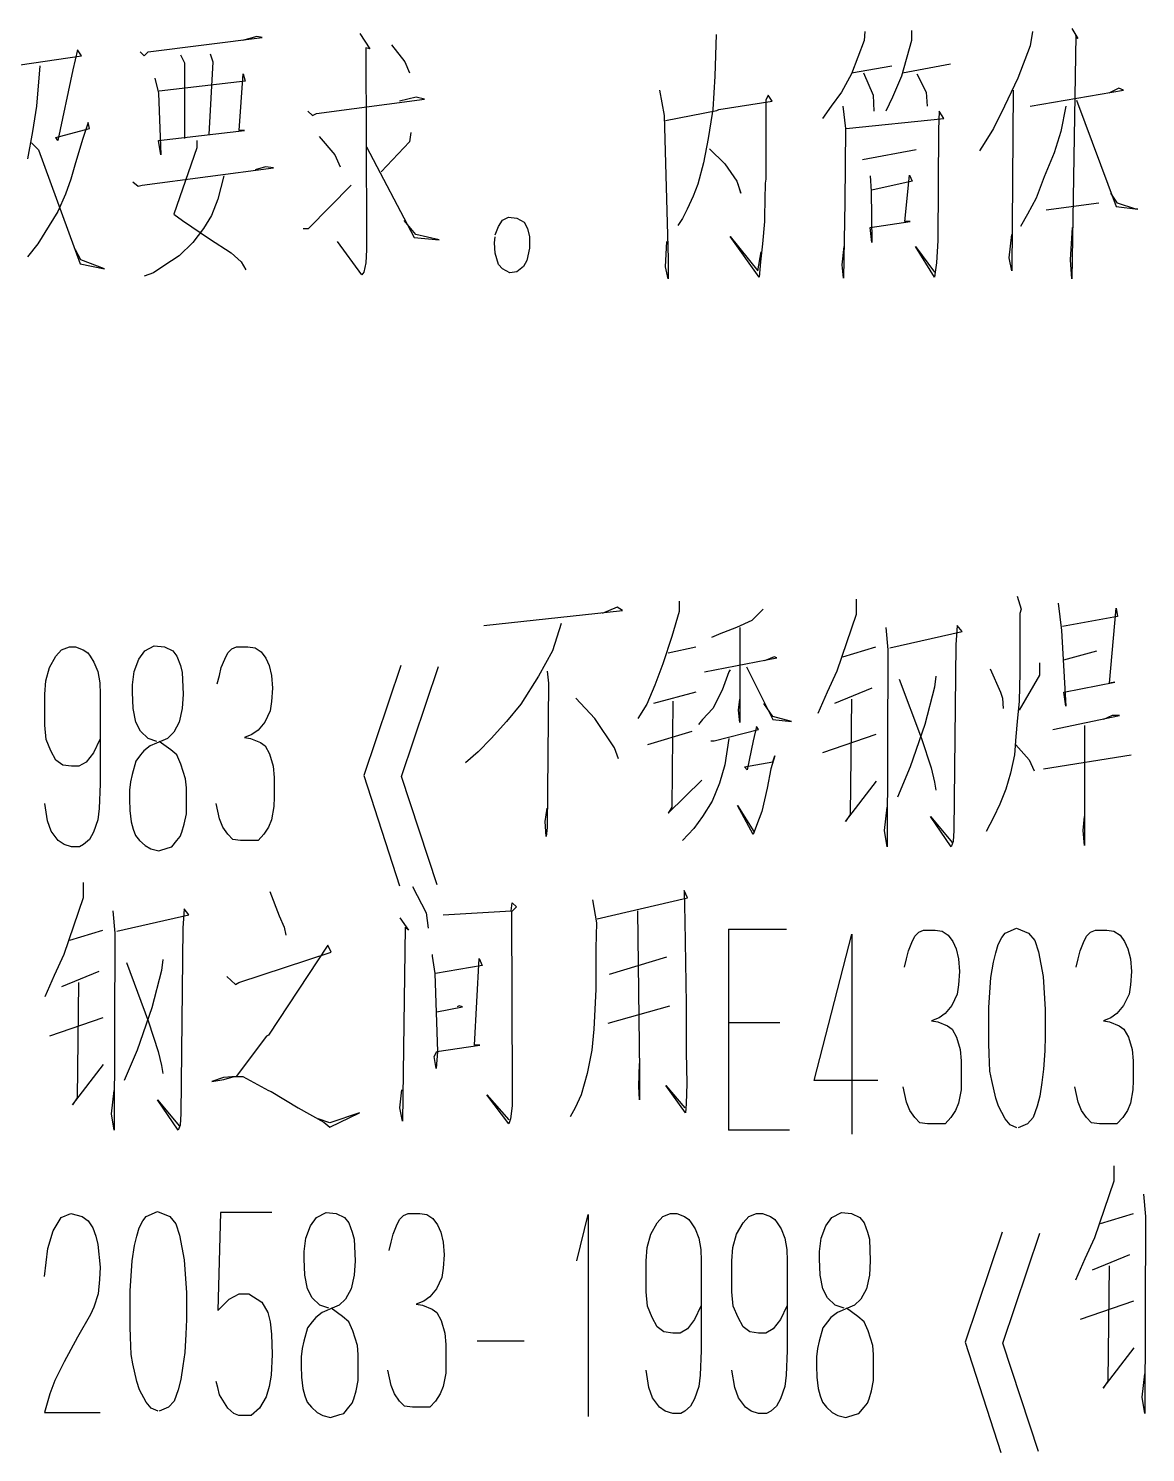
# Model space of a CAD drawing. Extents: x 0 to 2376, y 0 to 3364.
# Drawn here: x 1856 to 1942.7, y 3140.1 to 3250.6 of the extents above; entities that cross this region are included whole.
import ezdxf

# ---------------------------------------------------------------- set-up
doc = ezdxf.new("R2010")
doc.units = 0
doc.header["$MEASUREMENT"] = 0
doc.layers.add('6', color=7, linetype='Continuous')
doc.layers.add('8', color=7, linetype='Continuous')

# ---------------------------------------------------------------- blocks, each defined once
blk = doc.blocks.new('BLKENT139')
at = {"layer": '8', "color": 2, "linetype": 'Continuous'}
for p, q in [((1865.28, 3248.83), (1874.12, 3249.93)), ((1873.7, 3250.01), (1872.6, 3249.7)), ((1874.12, 3249.93), (1873.7, 3250.01)), ((1881.7, 3250.24), (1882.48, 3249.07)), ((1909.36, 3250.17), (1909.25, 3246.95)), ((1920.86, 3249.7), (1919.87, 3247.11)), ((1920.91, 3250.4), (1920.86, 3249.7)), ((1924.52, 3249.7), (1923.74, 3246.95)), ((1924.52, 3250.48), (1924.52, 3249.7)), ((1933.93, 3250.4), (1933.73, 3249.3)), ((1936.97, 3250.64), (1937.44, 3249.85)), ((1937.28, 3250.09), (1936.97, 3231.19)), ((1937.44, 3249.85), (1937.28, 3250.09)), ((1859.79, 3248.99), (1859.42, 3247.42)), ((1860.1, 3248.52), (1859.79, 3248.99)), ((1864.65, 3248.83), (1864.97, 3248.52)), ((1864.97, 3248.52), (1865.28, 3248.83)), ((1867.79, 3248.6), (1868.1, 3247.97)), ((1870.09, 3248.68), (1870.3, 3248.05)), ((1882.48, 3249.07), (1882.17, 3249.15)), ((1882.17, 3249.15), (1882.22, 3234.64)), ((1884.16, 3249.38), (1885.2, 3248.05)), ((1933.73, 3249.3), (1932.78, 3246.79)), ((1855.35, 3247.81), (1860.1, 3248.52)), ((1856.86, 3247.73), (1856.6, 3244.6)), ((1868.1, 3247.97), (1868.1, 3242.09)), ((1870.3, 3248.05), (1869.99, 3242.4)), ((1885.2, 3248.05), (1885.57, 3247.19)), ((1919.87, 3247.19), (1923.01, 3247.73)), ((1923.84, 3247.19), (1927.56, 3247.89)), ((1859.42, 3247.42), (1858.27, 3241.93)), ((1865.8, 3246.79), (1866.07, 3245.62)), ((1872.81, 3246.56), (1866.12, 3245.77)), ((1872.34, 3242.72), (1872.65, 3247.11)), ((1872.65, 3247.11), (1872.81, 3246.56)), ((1909.25, 3246.95), (1909.1, 3244.36)), ((1919.87, 3247.11), (1919.08, 3245.7)), ((1920.81, 3247.19), (1921.54, 3245.46)), ((1923.74, 3246.95), (1923.06, 3245.3)), ((1924.94, 3247.11), (1925.67, 3245.7)), ((1932.78, 3246.79), (1931.74, 3244.6)), ((1866.07, 3245.62), (1866.27, 3240.83)), ((1886.09, 3245.3), (1884.78, 3244.99)), ((1886.72, 3245.15), (1886.09, 3245.3)), ((1904.97, 3245.85), (1905.33, 3243.89)), ((1913.39, 3245.46), (1913.23, 3245.07)), ((1913.7, 3244.99), (1913.39, 3245.46)), ((1919.08, 3245.7), (1918.3, 3244.6)), ((1921.54, 3245.46), (1921.59, 3244.21)), ((1923.06, 3245.3), (1922.54, 3244.21)), ((1925.67, 3245.7), (1925.73, 3244.6)), ((1932.42, 3245.85), (1932.31, 3231.81)), ((1933.73, 3244.6), (1940.99, 3245.85)), ((1940.63, 3246.01), (1939.84, 3245.62)), ((1940.99, 3245.85), (1940.63, 3246.01)), ((1856.6, 3244.6), (1856.29, 3242.64)), ((1877.67, 3244.21), (1878.04, 3243.89)), ((1878.35, 3244.05), (1886.72, 3245.15)), ((1905.44, 3243.5), (1909.41, 3244.28)), ((1909.1, 3244.36), (1909.05, 3244.05)), ((1909.41, 3244.28), (1909.57, 3244.36)), ((1909.57, 3244.36), (1913.7, 3244.99)), ((1913.23, 3245.07), (1913.23, 3241.77)), ((1918.3, 3244.6), (1917.62, 3243.66)), ((1919.19, 3244.6), (1919.4, 3242.87)), ((1926.67, 3244.21), (1926.61, 3242.79)), ((1927.03, 3243.66), (1926.67, 3244.21)), ((1931.74, 3244.6), (1930.9, 3242.87)), ((1936.5, 3244.6), (1936.13, 3242.64)), ((1937.33, 3245.07), (1940.42, 3236.83)), ((1860.63, 3243.34), (1860.21, 3242.09)), ((1860.73, 3242.87), (1860.63, 3243.34)), ((1878.04, 3243.89), (1878.35, 3244.05)), ((1905.33, 3243.89), (1905.65, 3232.75)), ((1909.05, 3244.05), (1908.73, 3242.09)), ((1919.45, 3242.87), (1927.03, 3243.66)), ((1856.29, 3242.64), (1855.92, 3240.52)), ((1858.12, 3242.17), (1860.73, 3242.87)), ((1858.27, 3241.93), (1858.12, 3242.17)), ((1860.21, 3242.09), (1859.63, 3240.21)), ((1866.07, 3241.93), (1872.76, 3242.72)), ((1866.27, 3240.83), (1866.07, 3241.93)), ((1869.05, 3241.93), (1869.05, 3241.38)), ((1872.76, 3242.72), (1872.34, 3242.72)), ((1878.56, 3242.24), (1879.76, 3240.83)), ((1885.67, 3242.56), (1885.57, 3241.85)), ((1908.73, 3242.09), (1908.37, 3240.21)), ((1919.4, 3242.87), (1919.35, 3237.15)), ((1926.61, 3242.79), (1926.56, 3234.17)), ((1930.9, 3242.87), (1930.17, 3241.7)), ((1936.13, 3242.64), (1935.61, 3240.99)), ((1856.23, 3241.77), (1856.76, 3241.22)), ((1856.76, 3241.22), (1860, 3232.36)), ((1869.05, 3241.38), (1867.27, 3236.21)), ((1879.76, 3240.83), (1880.18, 3239.89)), ((1882.22, 3241.46), (1885.93, 3234.4)), ((1885.57, 3241.85), (1883.37, 3239.5)), ((1908.84, 3241.3), (1910.04, 3240.13)), ((1913.23, 3241.77), (1913.23, 3238.95)), ((1924.89, 3241.22), (1920.71, 3240.44)), ((1930.17, 3241.7), (1929.8, 3241.15)), ((1935.61, 3240.99), (1934.82, 3239.11)), ((1859.63, 3240.21), (1859.27, 3238.95)), ((1864.81, 3238.48), (1875.01, 3239.81)), ((1874.38, 3239.89), (1873.59, 3239.66)), ((1875.01, 3239.81), (1874.38, 3239.89)), ((1908.37, 3240.21), (1907.95, 3238.56)), ((1910.04, 3240.13), (1910.98, 3238.79)), ((1859.27, 3238.95), (1858.85, 3237.77)), ((1864.08, 3238.72), (1864.5, 3238.4)), ((1871.14, 3239.19), (1870.67, 3237.38)), ((1910.98, 3238.79), (1911.29, 3237.85)), ((1913.18, 3238.64), (1913.12, 3236.05)), ((1913.23, 3238.95), (1913.18, 3238.64)), ((1921.33, 3239.19), (1921.39, 3238.01)), ((1924.58, 3238.79), (1921.44, 3238.09)), ((1924, 3235.66), (1924.37, 3239.26)), ((1924.37, 3239.26), (1924.58, 3238.79)), ((1934.82, 3239.11), (1934.2, 3237.46)), ((1858.85, 3237.77), (1858.27, 3236.44)), ((1864.5, 3238.4), (1864.81, 3238.48)), ((1877.73, 3235.11), (1881.02, 3238.48)), ((1907.58, 3237.62), (1907.11, 3236.6)), ((1907.95, 3238.56), (1907.58, 3237.62)), ((1911.29, 3237.85), (1911.08, 3238.56)), ((1921.39, 3238.01), (1921.44, 3234.01)), ((1940.52, 3237.07), (1940, 3237.85)), ((1858.27, 3236.44), (1857.59, 3235.34)), ((1870.67, 3237.38), (1870.2, 3236.13)), ((1907.11, 3236.6), (1906.74, 3235.89)), ((1919.35, 3237.15), (1919.24, 3231.26)), ((1934.2, 3237.46), (1933.52, 3236.21)), ((1939.06, 3237.07), (1934.98, 3236.52)), ((1940.42, 3236.83), (1942.09, 3236.6)), ((1941.93, 3236.6), (1940.52, 3237.07)), ((1942.09, 3236.6), (1941.93, 3236.6)), ((1857.59, 3235.34), (1856.71, 3233.93)), ((1867.27, 3236.21), (1867.95, 3235.73)), ((1867.95, 3235.73), (1870.04, 3234.32)), ((1870.2, 3236.13), (1869.57, 3235.11)), ((1886.04, 3234.64), (1885.15, 3235.73)), ((1892.47, 3235.27), (1892.78, 3235.75)), ((1892.78, 3235.75), (1893.25, 3235.99)), ((1893.25, 3235.99), (1893.88, 3235.91)), ((1893.88, 3235.91), (1894.46, 3235.59)), ((1894.46, 3235.59), (1894.72, 3235.11)), ((1906.74, 3235.89), (1906.38, 3235.34)), ((1913.12, 3235.66), (1912.97, 3233.93)), ((1913.12, 3236.05), (1913.12, 3235.66)), ((1921.33, 3235.19), (1924.42, 3235.66)), ((1924.42, 3235.66), (1924, 3235.66)), ((1933.52, 3236.21), (1932.99, 3235.26)), ((1869.57, 3235.11), (1868.73, 3234.01)), ((1870.04, 3234.32), (1871.71, 3233.22)), ((1877.31, 3235.11), (1877.73, 3235.11)), ((1882.22, 3234.64), (1882.22, 3233.46)), ((1885.93, 3234.4), (1887.87, 3234.24)), ((1887.87, 3234.24), (1886.04, 3234.64)), ((1892.16, 3233.99), (1892.21, 3234.47)), ((1892.21, 3234.63), (1892.47, 3235.27)), ((1894.72, 3235.11), (1894.88, 3234.47)), ((1894.88, 3234.47), (1894.88, 3233.59)), ((1912.71, 3231.34), (1910.46, 3234.48)), ((1910.46, 3234.48), (1912.6, 3231.81)), ((1921.44, 3234.01), (1921.33, 3235.19)), ((1932.1, 3232.83), (1932.31, 3234.64)), ((1936.86, 3232.68), (1937.02, 3235.19)), ((1856.71, 3233.93), (1855.92, 3232.91)), ((1860.05, 3232.68), (1859.63, 3233.46)), ((1868.73, 3234.01), (1867.69, 3232.99)), ((1871.71, 3233.22), (1872.5, 3232.52)), ((1881.86, 3231.5), (1879.97, 3234.09)), ((1882.22, 3233.46), (1882.17, 3232.44)), ((1892.21, 3233.19), (1892.16, 3233.99)), ((1892.47, 3232.31), (1892.21, 3233.19)), ((1894.88, 3233.59), (1894.67, 3232.63)), ((1905.44, 3232.13), (1905.54, 3234.09)), ((1912.6, 3231.81), (1912.86, 3233.3)), ((1912.97, 3233.93), (1912.81, 3232.52)), ((1919.14, 3232.28), (1919.29, 3233.7)), ((1926.3, 3231.34), (1924.84, 3233.7)), ((1924.84, 3233.7), (1926.3, 3231.73)), ((1926.56, 3234.17), (1926.46, 3232.44)), ((1860, 3232.36), (1861.88, 3231.97)), ((1861.88, 3231.97), (1860.05, 3232.68)), ((1866.48, 3232.21), (1865.7, 3231.66)), ((1867.69, 3232.99), (1866.48, 3232.21)), ((1872.5, 3232.52), (1872.86, 3231.89)), ((1882.17, 3232.44), (1882.01, 3231.73)), ((1892.78, 3231.99), (1892.47, 3232.31)), ((1893.36, 3231.67), (1892.78, 3231.99)), ((1894.41, 3232.15), (1893.88, 3231.75)), ((1894.67, 3232.63), (1894.41, 3232.15)), ((1905.65, 3231.19), (1905.44, 3232.13)), ((1905.65, 3232.75), (1905.65, 3231.19)), ((1912.81, 3232.52), (1912.71, 3231.34)), ((1919.24, 3231.26), (1919.14, 3232.28)), ((1926.46, 3232.44), (1926.35, 3231.73)), ((1932.31, 3231.81), (1932.1, 3232.83)), ((1936.97, 3231.19), (1936.86, 3232.68)), ((1865.7, 3231.66), (1864.97, 3231.42)), ((1882.01, 3231.73), (1881.86, 3231.5)), ((1893.88, 3231.75), (1893.36, 3231.67)), ((1926.35, 3231.73), (1926.3, 3231.34)), ((1932.73, 3206.56), (1933.05, 3205.54)), ((1891.32, 3204.28), (1902.09, 3205.46)), ((1901.67, 3205.7), (1900.52, 3205.22)), ((1902.09, 3205.46), (1901.67, 3205.7)), ((1906.48, 3206.17), (1906.48, 3205.38)), ((1913.02, 3205.54), (1912.13, 3204.68)), ((1920.24, 3206.32), (1920.24, 3205.15)), ((1933.05, 3205.54), (1932.94, 3205.22)), ((1935.92, 3206.01), (1936.18, 3203.89)), ((1939.9, 3199.81), (1940.42, 3205.62)), ((1940.42, 3205.62), (1940.52, 3204.99)), ((1897.33, 3204.44), (1896.65, 3202.32)), ((1906.48, 3205.38), (1905.91, 3203.42)), ((1912.13, 3204.68), (1910.93, 3204.13)), ((1920.24, 3205.15), (1918.72, 3200.75)), ((1932.94, 3205.22), (1932.94, 3200.6)), ((1940.52, 3204.99), (1936.24, 3204.21)), ((1905.91, 3203.42), (1905.23, 3201.3)), ((1909.73, 3203.66), (1908.99, 3203.34)), ((1909.94, 3203.73), (1909.73, 3203.66)), ((1910.93, 3204.13), (1909.94, 3203.73)), ((1911.19, 3204.13), (1911.19, 3196.75)), ((1922.54, 3204.13), (1922.69, 3202.4)), ((1922.85, 3202.56), (1928.45, 3203.81)), ((1928.08, 3204.28), (1927.97, 3202.79)), ((1928.45, 3203.81), (1928.08, 3204.28)), ((1936.18, 3203.89), (1936.5, 3198.01)), ((1858.12, 3201.91), (1858.56, 3202.39)), ((1858.56, 3202.39), (1859.16, 3202.63)), ((1859.16, 3202.63), (1859.63, 3202.63)), ((1859.63, 3202.63), (1860.24, 3202.39)), ((1860.24, 3202.39), (1860.58, 3202.15)), ((1860.58, 3202.15), (1860.76, 3201.91)), ((1864.55, 3201.67), (1865.02, 3202.31)), ((1865.02, 3202.31), (1865.75, 3202.71)), ((1865.75, 3202.71), (1866.54, 3202.63)), ((1866.54, 3202.63), (1867.19, 3202.31)), ((1867.19, 3202.31), (1867.5, 3201.91)), ((1871.22, 3201.67), (1871.45, 3202.15)), ((1871.45, 3202.15), (1871.77, 3202.47)), ((1871.77, 3202.47), (1872.13, 3202.63)), ((1872.13, 3202.63), (1873.02, 3202.63)), ((1873.02, 3202.63), (1873.57, 3202.55)), ((1873.57, 3202.55), (1874.04, 3202.23)), ((1874.04, 3202.23), (1874.41, 3201.75)), ((1896.65, 3202.32), (1895.56, 3200.36)), ((1905.65, 3202.17), (1907.79, 3202.64)), ((1919.19, 3201.85), (1921.75, 3202.64)), ((1922.69, 3202.4), (1922.64, 3187.11)), ((1927.97, 3202.79), (1927.82, 3188.36)), ((1936.34, 3201.62), (1938.9, 3202.32)), ((1857.33, 3199.99), (1857.62, 3201.03)), ((1857.62, 3201.03), (1858.12, 3201.91)), ((1860.76, 3201.91), (1861.07, 3201.43)), ((1861.07, 3201.43), (1861.36, 3200.71)), ((1864.18, 3200.71), (1864.55, 3201.67)), ((1867.5, 3201.91), (1867.79, 3201.19)), ((1867.79, 3201.19), (1867.92, 3200.63)), ((1870.8, 3200.39), (1870.95, 3201.03)), ((1870.95, 3201.03), (1871.22, 3201.67)), ((1874.41, 3201.75), (1874.67, 3201.19)), ((1874.67, 3201.19), (1874.85, 3200.39)), ((1884.89, 3201.19), (1882.01, 3192.63)), ((1884.94, 3192.55), (1887.82, 3201.11)), ((1905.23, 3201.3), (1904.6, 3199.66)), ((1908.47, 3200.68), (1914.07, 3201.77)), ((1911.71, 3201.07), (1913.75, 3196.99)), ((1913.86, 3201.85), (1913.12, 3201.54)), ((1914.07, 3201.77), (1913.86, 3201.85)), ((1934.46, 3201.38), (1934.46, 3200.44)), ((1857.26, 3198.95), (1857.33, 3199.99)), ((1861.36, 3200.71), (1861.52, 3199.83)), ((1864.05, 3199.67), (1864.18, 3200.71)), ((1867.92, 3200.63), (1868, 3198.95)), ((1870.64, 3199.75), (1870.8, 3200.39)), ((1874.85, 3200.39), (1874.93, 3199.43)), ((1895.56, 3200.36), (1894.2, 3198.17)), ((1896.24, 3200.75), (1896.34, 3199.81)), ((1910.35, 3200.68), (1909.83, 3199.26)), ((1910.46, 3200.83), (1910.35, 3200.68)), ((1918.72, 3200.75), (1917.99, 3199.11)), ((1923.58, 3200.13), (1925.31, 3195.5)), ((1926.41, 3200.36), (1926.3, 3199.5)), ((1930.64, 3200.91), (1931.43, 3199.11)), ((1932.94, 3200.6), (1932.89, 3198.4)), ((1934.46, 3200.44), (1932.89, 3197.7)), ((1857.26, 3197.83), (1857.26, 3198.95)), ((1861.52, 3199.83), (1861.54, 3198.95)), ((1861.54, 3198.95), (1861.54, 3195.27)), ((1864.05, 3199.11), (1864.05, 3199.67)), ((1864.11, 3197.83), (1864.05, 3199.11)), ((1868, 3198.95), (1867.92, 3197.83)), ((1874.93, 3199.43), (1874.85, 3198.39)), ((1896.34, 3199.81), (1896.24, 3188.6)), ((1904.6, 3199.66), (1903.97, 3198.17)), ((1907.79, 3199.11), (1904.5, 3198.24)), ((1909.83, 3199.26), (1909.1, 3197.85)), ((1917.99, 3199.11), (1917.26, 3197.46)), ((1921.44, 3199.42), (1918.56, 3198.24)), ((1926.3, 3199.5), (1925.57, 3196.6)), ((1931.43, 3199.11), (1931.58, 3198.64)), ((1936.34, 3199.11), (1940.31, 3199.89)), ((1936.5, 3198.01), (1936.34, 3199.11)), ((1940.31, 3199.89), (1939.9, 3199.81)), ((1857.26, 3196.55), (1857.26, 3197.83)), ((1864.31, 3196.79), (1864.11, 3197.83)), ((1867.92, 3197.83), (1867.69, 3196.79)), ((1874.85, 3198.39), (1874.75, 3197.67)), ((1894.2, 3198.17), (1893.1, 3196.83)), ((1899.95, 3197.07), (1898.48, 3198.64)), ((1903.97, 3198.17), (1903.29, 3197.07)), ((1906.01, 3198.4), (1905.91, 3190.17)), ((1909.1, 3197.85), (1908.31, 3196.99)), ((1911.09, 3197.7), (1911.19, 3198.56)), ((1911.19, 3196.75), (1911.09, 3197.7)), ((1913.75, 3197.22), (1913.07, 3198.24)), ((1919.87, 3198.56), (1919.77, 3189.62)), ((1931.58, 3198.64), (1931.63, 3197.85)), ((1932.89, 3198.4), (1932.73, 3196.83)), ((1864.68, 3196.07), (1864.31, 3196.79)), ((1867.69, 3196.79), (1867.27, 3195.99)), ((1874.33, 3196.79), (1873.8, 3196.15)), ((1874.75, 3197.67), (1874.33, 3196.79)), ((1893.1, 3196.83), (1891.9, 3195.5)), ((1901.46, 3194.79), (1899.95, 3197.07)), ((1908.31, 3196.99), (1908, 3196.6)), ((1915.22, 3196.83), (1913.75, 3197.22)), ((1913.75, 3196.99), (1915.22, 3196.83)), ((1925.57, 3196.6), (1924.42, 3193.3)), ((1932.73, 3196.83), (1932.63, 3195.66)), ((1935.5, 3196.21), (1940.68, 3197.3)), ((1940.11, 3197.3), (1939.43, 3196.99)), ((1940.68, 3197.3), (1940.11, 3197.3)), ((1857.36, 3195.43), (1857.26, 3196.55)), ((1865.28, 3195.51), (1864.68, 3196.07)), ((1865.96, 3195.27), (1865.28, 3195.51)), ((1866.77, 3195.51), (1866.41, 3195.35)), ((1867.27, 3195.99), (1866.77, 3195.51)), ((1873.33, 3195.83), (1872.76, 3195.59)), ((1872.76, 3195.59), (1873.23, 3195.51)), ((1873.23, 3195.51), (1873.99, 3195.19)), ((1873.8, 3196.15), (1873.33, 3195.83)), ((1891.9, 3195.5), (1890.9, 3194.48)), ((1907.48, 3196.05), (1904.03, 3195.03)), ((1909.2, 3195.34), (1912.65, 3196.21)), ((1910.35, 3195.5), (1910.04, 3193.46)), ((1912.5, 3196.44), (1912.24, 3195.34)), ((1912.65, 3196.21), (1912.5, 3196.44)), ((1921.75, 3195.81), (1917.62, 3194.4)), ((1925.31, 3195.5), (1926.04, 3193.22)), ((1932.63, 3195.66), (1932.52, 3194.24)), ((1937.96, 3196.52), (1937.96, 3187.19)), ((1857.73, 3194.55), (1857.36, 3195.43)), ((1858.12, 3193.83), (1857.73, 3194.55)), ((1861.02, 3194.39), (1860.47, 3193.67)), ((1861.52, 3195.43), (1861.02, 3194.39)), ((1861.54, 3195.27), (1861.54, 3191.99)), ((1864.94, 3194.55), (1864.68, 3194.23)), ((1865.44, 3194.95), (1864.94, 3194.55)), ((1866.41, 3195.35), (1865.44, 3194.95)), ((1867.03, 3194.63), (1866.14, 3195.27)), ((1867.5, 3194.23), (1867.03, 3194.63)), ((1873.99, 3195.19), (1874.35, 3194.95)), ((1874.35, 3194.95), (1874.69, 3194.31)), ((1890.9, 3194.48), (1889.91, 3193.62)), ((1901.78, 3193.93), (1901.46, 3194.79)), ((1908.94, 3195.34), (1909.2, 3195.34)), ((1912.24, 3195.34), (1911.77, 3193.07)), ((1932.63, 3195.03), (1933.67, 3193.85)), ((1858.64, 3193.43), (1858.12, 3193.83)), ((1859.32, 3193.35), (1858.64, 3193.43)), ((1859.9, 3193.35), (1859.32, 3193.35)), ((1860.47, 3193.67), (1859.9, 3193.35)), ((1864.31, 3193.75), (1864.03, 3192.71)), ((1864.68, 3194.23), (1864.31, 3193.75)), ((1867.82, 3193.51), (1867.5, 3194.23)), ((1868.18, 3192.39), (1867.82, 3193.51)), ((1874.69, 3194.31), (1874.98, 3193.35)), ((1874.98, 3193.35), (1875.06, 3192.47)), ((1910.04, 3193.46), (1909.62, 3192.05)), ((1911.56, 3193.3), (1913.75, 3193.7)), ((1911.77, 3193.07), (1911.56, 3193.3)), ((1913.91, 3194.17), (1913.6, 3193.15)), ((1913.75, 3193.7), (1913.91, 3194.17)), ((1924.42, 3193.3), (1923.43, 3190.95)), ((1932.52, 3194.24), (1932.21, 3192.83)), ((1933.67, 3193.85), (1934.04, 3192.99)), ((1934.77, 3193.15), (1941.57, 3194.24)), ((1864.03, 3192.71), (1863.9, 3192.15)), ((1868.24, 3191.67), (1868.18, 3192.39)), ((1875.06, 3192.47), (1875.06, 3190.95)), ((1882.01, 3192.63), (1884.78, 3184.07)), ((1887.71, 3184.15), (1884.94, 3192.55)), ((1905.65, 3189.7), (1908.26, 3192.28)), ((1913.6, 3193.15), (1913.33, 3191.66)), ((1919.4, 3189.07), (1921.8, 3192.21)), ((1926.04, 3193.22), (1926.3, 3192.13)), ((1932.21, 3192.83), (1931.84, 3191.58)), ((1861.54, 3191.99), (1861.46, 3190.07)), ((1863.9, 3192.15), (1863.82, 3191.51)), ((1863.82, 3191.51), (1863.82, 3190.79)), ((1868.24, 3190.63), (1868.24, 3191.67)), ((1909.62, 3192.05), (1909.05, 3190.64)), ((1913.33, 3191.66), (1912.92, 3189.85)), ((1926.3, 3192.13), (1926.41, 3191.5)), ((1931.84, 3191.58), (1931.37, 3190.4)), ((1857.46, 3189.11), (1857.26, 3190.47)), ((1861.46, 3190.07), (1861.36, 3189.19)), ((1863.82, 3190.79), (1863.84, 3189.91)), ((1868.24, 3189.67), (1868.24, 3190.63)), ((1870.8, 3189.27), (1870.54, 3190.47)), ((1875.03, 3190.23), (1874.85, 3189.19)), ((1875.06, 3190.95), (1875.03, 3190.23)), ((1896.08, 3189.07), (1896.24, 3190.09)), ((1905.91, 3190.17), (1905.65, 3189.7)), ((1909.05, 3190.64), (1908.31, 3189.46)), ((1912.24, 3188.05), (1911.03, 3190.32)), ((1911.03, 3190.32), (1912.29, 3188.28)), ((1922.43, 3188.36), (1922.64, 3190.17)), ((1931.37, 3190.4), (1930.9, 3189.38)), ((1857.75, 3188.31), (1857.46, 3189.11)), ((1861.36, 3189.19), (1861.02, 3188.23)), ((1863.84, 3189.91), (1863.95, 3189.03)), ((1863.95, 3189.03), (1864.11, 3188.47)), ((1867.9, 3188.23), (1868.08, 3188.87)), ((1868.08, 3188.87), (1868.24, 3189.67)), ((1871.06, 3188.63), (1870.8, 3189.27)), ((1874.85, 3189.19), (1874.61, 3188.63)), ((1896.18, 3187.89), (1896.08, 3189.07)), ((1908.31, 3189.46), (1907.63, 3188.52)), ((1912.92, 3189.85), (1912.5, 3188.75)), ((1919.77, 3189.62), (1919.4, 3189.07)), ((1927.61, 3187.11), (1925.99, 3189.46)), ((1925.99, 3189.46), (1927.71, 3187.42)), ((1930.9, 3189.38), (1930.33, 3188.28)), ((1937.86, 3188.36), (1937.96, 3189.46)), ((1858.3, 3187.59), (1857.75, 3188.31)), ((1861.02, 3188.23), (1860.71, 3187.67)), ((1864.11, 3188.47), (1864.29, 3187.99)), ((1864.29, 3187.99), (1864.6, 3187.59)), ((1867.5, 3187.59), (1867.77, 3187.91)), ((1867.77, 3187.91), (1867.9, 3188.23)), ((1871.45, 3188.07), (1871.06, 3188.63)), ((1871.84, 3187.67), (1871.45, 3188.07)), ((1874.25, 3188.07), (1873.8, 3187.59)), ((1874.61, 3188.63), (1874.25, 3188.07)), ((1896.24, 3188.6), (1896.18, 3187.89)), ((1907.63, 3188.52), (1906.75, 3187.58)), ((1912.5, 3188.75), (1912.24, 3188.05)), ((1922.64, 3187.11), (1922.43, 3188.36)), ((1927.82, 3188.36), (1927.77, 3187.5)), ((1937.96, 3187.19), (1937.86, 3188.36)), ((1858.75, 3187.27), (1858.3, 3187.59)), ((1859.32, 3187.11), (1858.75, 3187.27)), ((1859.95, 3187.11), (1859.32, 3187.11)), ((1860.26, 3187.27), (1859.95, 3187.11)), ((1860.71, 3187.67), (1860.26, 3187.27)), ((1864.6, 3187.59), (1865.05, 3187.19)), ((1865.05, 3187.19), (1865.49, 3186.95)), ((1865.49, 3186.95), (1866.09, 3186.79)), ((1866.09, 3186.79), (1866.82, 3187.03)), ((1866.82, 3187.03), (1867.11, 3187.11)), ((1867.11, 3187.11), (1867.5, 3187.59)), ((1872.44, 3187.59), (1871.84, 3187.67)), ((1873.8, 3187.59), (1872.44, 3187.59)), ((1927.77, 3187.5), (1927.61, 3187.11)), ((1860.24, 3184.32), (1860.24, 3183.15)), ((1874.72, 3183.62), (1875.45, 3181.73)), ((1885.8, 3184.01), (1886.85, 3181.97)), ((1907.14, 3183.15), (1906.88, 3183.7)), ((1906.88, 3183.7), (1906.93, 3181.34)), ((1860.24, 3183.15), (1858.72, 3178.75)), ((1868.08, 3182.28), (1867.97, 3180.79)), ((1868.44, 3181.81), (1868.08, 3182.28)), ((1893.44, 3182.13), (1893.54, 3182.75)), ((1893.86, 3182.44), (1893.49, 3182.05)), ((1893.54, 3182.75), (1893.86, 3182.44)), ((1899.76, 3182.99), (1900.08, 3181.19)), ((1900.13, 3181.5), (1907.14, 3183.15)), ((1862.54, 3182.13), (1862.69, 3180.4)), ((1862.85, 3180.56), (1868.44, 3181.81)), ((1875.45, 3181.73), (1875.82, 3180.87)), ((1884.81, 3181.58), (1885.49, 3180.64)), ((1886.85, 3181.97), (1887.01, 3180.79)), ((1888.16, 3181.81), (1893.44, 3182.13)), ((1893.49, 3182.05), (1893.54, 3168.32)), ((1900.08, 3181.19), (1900.03, 3179.22)), ((1903.27, 3182.13), (1903.42, 3169.66)), ((1906.93, 3181.34), (1907.03, 3174.91)), ((1859.19, 3179.85), (1861.75, 3180.64)), ((1862.69, 3180.4), (1862.64, 3165.11)), ((1867.97, 3180.79), (1867.82, 3166.36)), ((1875.82, 3180.87), (1875.97, 3180.24)), ((1885.23, 3180.87), (1885.02, 3165.81)), ((1885.49, 3180.64), (1885.23, 3180.87)), ((1910.33, 3180.71), (1914.82, 3180.71)), ((1910.35, 3165.11), (1910.35, 3180.71)), ((1916.97, 3168.95), (1919.9, 3180.31)), ((1919.9, 3180.31), (1919.9, 3164.79)), ((1924.55, 3179.67), (1924.78, 3180.15)), ((1924.78, 3180.15), (1925.1, 3180.47)), ((1925.1, 3180.47), (1925.46, 3180.63)), ((1925.46, 3180.63), (1926.35, 3180.63)), ((1926.35, 3180.63), (1926.9, 3180.55)), ((1926.9, 3180.55), (1927.37, 3180.23)), ((1927.37, 3180.23), (1927.74, 3179.75)), ((1931.24, 3179.51), (1931.53, 3180.07)), ((1931.53, 3180.07), (1931.79, 3180.39)), ((1931.79, 3180.39), (1932.68, 3180.79)), ((1932.68, 3180.79), (1933.62, 3180.39)), ((1933.62, 3180.39), (1934.09, 3179.83)), ((1937.88, 3179.67), (1938.12, 3180.15)), ((1938.12, 3180.15), (1938.43, 3180.47)), ((1938.43, 3180.47), (1938.8, 3180.63)), ((1938.8, 3180.63), (1939.69, 3180.63)), ((1939.69, 3180.63), (1940.24, 3180.55)), ((1940.24, 3180.55), (1940.71, 3180.23)), ((1940.71, 3180.23), (1941.07, 3179.75)), ((1872.31, 3176.56), (1879.48, 3178.91)), ((1879.22, 3179.46), (1874.61, 3172.48)), ((1879.48, 3178.91), (1879.22, 3179.46)), ((1900.03, 3179.22), (1900.03, 3176.01)), ((1924.13, 3178.39), (1924.29, 3179.03)), ((1924.29, 3179.03), (1924.55, 3179.67)), ((1927.74, 3179.75), (1928, 3179.19)), ((1928, 3179.19), (1928.18, 3178.39)), ((1931.06, 3178.87), (1931.24, 3179.51)), ((1934.09, 3179.83), (1934.38, 3178.95)), ((1934.38, 3178.95), (1934.75, 3177.03)), ((1937.46, 3178.39), (1937.62, 3179.03)), ((1937.62, 3179.03), (1937.88, 3179.67)), ((1941.07, 3179.75), (1941.33, 3179.19)), ((1941.33, 3179.19), (1941.52, 3178.39)), ((1858.72, 3178.75), (1857.99, 3177.11)), ((1863.58, 3178.13), (1865.31, 3173.5)), ((1866.41, 3178.36), (1866.3, 3177.5)), ((1887.32, 3178.75), (1887.32, 3178.6)), ((1887.32, 3178.6), (1887.53, 3177.26)), ((1891.19, 3177.89), (1887.58, 3177.26)), ((1890.61, 3171.7), (1890.98, 3178.44)), ((1890.98, 3178.44), (1891.19, 3177.89)), ((1905.52, 3178.52), (1901.07, 3177.19)), ((1923.97, 3177.75), (1924.13, 3178.39)), ((1928.18, 3178.39), (1928.26, 3177.43)), ((1930.69, 3176.95), (1930.88, 3178.15)), ((1930.88, 3178.15), (1931.06, 3178.87)), ((1937.31, 3177.75), (1937.46, 3178.39)), ((1941.52, 3178.39), (1941.59, 3177.43)), ((1857.99, 3177.11), (1857.25, 3175.46)), ((1861.44, 3177.42), (1858.56, 3176.24)), ((1866.3, 3177.5), (1865.57, 3174.6)), ((1871.37, 3177.03), (1872.05, 3176.4)), ((1887.53, 3177.26), (1887.74, 3171.22)), ((1928.26, 3177.43), (1928.18, 3176.39)), ((1930.54, 3174.63), (1930.69, 3176.95)), ((1934.75, 3177.03), (1934.9, 3174.47)), ((1941.59, 3177.43), (1941.52, 3176.39)), ((1859.87, 3176.56), (1859.76, 3167.62)), ((1872.05, 3176.4), (1872.31, 3176.56)), ((1900.03, 3176.01), (1899.87, 3172.95)), ((1928.08, 3175.67), (1927.66, 3174.79)), ((1928.18, 3176.39), (1928.08, 3175.67)), ((1941.41, 3175.67), (1940.99, 3174.79)), ((1941.52, 3176.39), (1941.41, 3175.67)), ((1865.57, 3174.6), (1864.42, 3171.3)), ((1887.69, 3174.28), (1889.67, 3174.68)), ((1889.41, 3174.75), (1889.26, 3174.68)), ((1889.67, 3174.68), (1889.41, 3174.75)), ((1900.97, 3173.42), (1905.78, 3174.75)), ((1907.03, 3174.91), (1907.03, 3171.54)), ((1927.66, 3174.79), (1927.14, 3174.15)), ((1930.54, 3171.83), (1930.54, 3174.63)), ((1934.9, 3174.47), (1934.9, 3172.39)), ((1940.99, 3174.79), (1940.47, 3174.15)), ((1861.75, 3173.81), (1857.62, 3172.4)), ((1865.31, 3173.5), (1866.04, 3171.22)), ((1914.3, 3173.43), (1910.38, 3173.43)), ((1926.67, 3173.83), (1926.09, 3173.59)), ((1926.09, 3173.59), (1926.56, 3173.51)), ((1926.56, 3173.51), (1927.32, 3173.19)), ((1927.14, 3174.15), (1926.67, 3173.83)), ((1940, 3173.83), (1939.42, 3173.59)), ((1939.42, 3173.59), (1939.9, 3173.51)), ((1939.9, 3173.51), (1940.65, 3173.19)), ((1940.47, 3174.15), (1940, 3173.83)), ((1874.46, 3172.4), (1872.1, 3169.26)), ((1874.61, 3172.48), (1874.46, 3172.4)), ((1899.87, 3172.95), (1899.71, 3171.3)), ((1927.32, 3173.19), (1927.69, 3172.95)), ((1927.69, 3172.95), (1928.03, 3172.31)), ((1928.03, 3172.31), (1928.31, 3171.35)), ((1934.9, 3172.39), (1934.88, 3171.27)), ((1940.65, 3173.19), (1941.02, 3172.95)), ((1941.02, 3172.95), (1941.36, 3172.31)), ((1941.36, 3172.31), (1941.65, 3171.35)), ((1864.42, 3171.3), (1863.42, 3168.95)), ((1866.04, 3171.22), (1866.3, 3170.13)), ((1887.48, 3170.83), (1887.69, 3171.22)), ((1887.74, 3171.22), (1887.63, 3169.89)), ((1887.69, 3171.22), (1891.03, 3171.7)), ((1891.03, 3171.7), (1890.61, 3171.7)), ((1899.71, 3171.3), (1899.35, 3169.5)), ((1907.03, 3171.54), (1907.03, 3171.15)), ((1907.03, 3171.15), (1907.09, 3168.72)), ((1928.31, 3171.35), (1928.39, 3170.47)), ((1930.56, 3171.03), (1930.54, 3171.83)), ((1934.88, 3171.27), (1934.77, 3169.83)), ((1941.65, 3171.35), (1941.73, 3170.47)), ((1859.4, 3167.07), (1861.8, 3170.21)), ((1866.3, 3170.13), (1866.41, 3169.5)), ((1887.63, 3169.89), (1887.48, 3170.83)), ((1903.37, 3168.48), (1903.42, 3170.28)), ((1928.39, 3170.47), (1928.39, 3168.95)), ((1930.61, 3169.67), (1930.56, 3171.03)), ((1941.73, 3170.47), (1941.73, 3168.95)), ((1871.11, 3169.19), (1870.22, 3168.87)), ((1870.22, 3168.87), (1871.16, 3169.03)), ((1872.1, 3169.26), (1871.11, 3169.19)), ((1871.16, 3169.03), (1871.95, 3169.26)), ((1871.95, 3169.26), (1872.63, 3169.26)), ((1872.63, 3169.26), (1874.61, 3168.17)), ((1899.35, 3169.5), (1898.88, 3167.85)), ((1903.42, 3169.66), (1903.42, 3167.46)), ((1921.91, 3168.95), (1916.97, 3168.95)), ((1928.39, 3168.95), (1928.37, 3168.23)), ((1930.75, 3168.95), (1930.61, 3169.67)), ((1931.06, 3167.59), (1930.75, 3168.95)), ((1934.77, 3169.83), (1934.64, 3168.79)), ((1941.73, 3168.95), (1941.7, 3168.23)), ((1862.43, 3166.36), (1862.64, 3168.17)), ((1874.61, 3168.17), (1874.82, 3168.09)), ((1874.82, 3168.09), (1876.92, 3166.83)), ((1884.81, 3166.83), (1884.97, 3168.24)), ((1893.28, 3165.58), (1891.56, 3167.85)), ((1891.56, 3167.85), (1893.28, 3165.89)), ((1893.54, 3168.32), (1893.54, 3166.99)), ((1898.88, 3167.85), (1898.41, 3166.83)), ((1903.42, 3167.46), (1903.37, 3168.48)), ((1906.98, 3166.44), (1905.46, 3168.56)), ((1905.46, 3168.56), (1906.93, 3166.83)), ((1907.09, 3168.72), (1907.03, 3167.15)), ((1924.13, 3167.27), (1923.87, 3168.47)), ((1928.37, 3168.23), (1928.18, 3167.19)), ((1934.64, 3168.79), (1934.48, 3167.75)), ((1937.46, 3167.27), (1937.2, 3168.47)), ((1941.7, 3168.23), (1941.52, 3167.19)), ((1859.76, 3167.62), (1859.4, 3167.07)), ((1867.61, 3165.11), (1865.99, 3167.46)), ((1865.99, 3167.46), (1867.71, 3165.42)), ((1876.92, 3166.83), (1878.9, 3165.73)), ((1885.02, 3165.81), (1884.81, 3166.83)), ((1893.54, 3166.99), (1893.39, 3165.97)), ((1898.41, 3166.83), (1898.04, 3166.13)), ((1907.03, 3167.15), (1906.98, 3166.44)), ((1924.39, 3166.63), (1924.13, 3167.27)), ((1928.18, 3167.19), (1927.95, 3166.63)), ((1931.27, 3166.95), (1931.06, 3167.59)), ((1931.79, 3165.99), (1931.27, 3166.95)), ((1934.27, 3166.95), (1933.96, 3166.07)), ((1934.48, 3167.75), (1934.27, 3166.95)), ((1937.73, 3166.63), (1937.46, 3167.27)), ((1941.52, 3167.19), (1941.28, 3166.63)), ((1862.64, 3165.11), (1862.43, 3166.36)), ((1867.82, 3166.36), (1867.76, 3165.5)), ((1879.37, 3165.66), (1878.48, 3165.97)), ((1878.9, 3165.73), (1879.37, 3165.34)), ((1879.37, 3165.34), (1881.67, 3166.44)), ((1881.67, 3166.44), (1879.37, 3165.66)), ((1893.39, 3165.97), (1893.28, 3165.58)), ((1924.78, 3166.07), (1924.39, 3166.63)), ((1925.18, 3165.67), (1924.78, 3166.07)), ((1925.78, 3165.59), (1925.18, 3165.67)), ((1927.58, 3166.07), (1927.14, 3165.59)), ((1927.95, 3166.63), (1927.58, 3166.07)), ((1932.18, 3165.51), (1931.79, 3165.99)), ((1933.96, 3166.07), (1933.52, 3165.59)), ((1938.12, 3166.07), (1937.73, 3166.63)), ((1938.51, 3165.67), (1938.12, 3166.07)), ((1939.11, 3165.59), (1938.51, 3165.67)), ((1940.92, 3166.07), (1940.47, 3165.59)), ((1941.28, 3166.63), (1940.92, 3166.07)), ((1867.76, 3165.5), (1867.61, 3165.11)), ((1915.06, 3165.11), (1910.33, 3165.11)), ((1927.14, 3165.59), (1925.78, 3165.59)), ((1932.71, 3165.27), (1932.18, 3165.51)), ((1933.52, 3165.59), (1932.81, 3165.27)), ((1940.47, 3165.59), (1939.11, 3165.59)), ((1940.24, 3162.32), (1940.24, 3161.15)), ((1940.24, 3161.15), (1938.72, 3156.75)), ((1942.54, 3160.13), (1942.69, 3158.4)), ((1857.91, 3157.27), (1858.51, 3158.31)), ((1858.51, 3158.31), (1859.27, 3158.63)), ((1859.27, 3158.63), (1860.16, 3158.39)), ((1860.16, 3158.39), (1860.63, 3158.07)), ((1860.63, 3158.07), (1860.97, 3157.51)), ((1864.58, 3157.51), (1864.86, 3158.07)), ((1864.86, 3158.07), (1865.12, 3158.39)), ((1865.12, 3158.39), (1866.01, 3158.79)), ((1866.01, 3158.79), (1866.95, 3158.39)), ((1866.95, 3158.39), (1867.43, 3157.83)), ((1870.9, 3158.71), (1870.69, 3151.11)), ((1874.88, 3158.71), (1870.9, 3158.71)), ((1877.88, 3157.67), (1878.35, 3158.31)), ((1878.35, 3158.31), (1879.09, 3158.71)), ((1879.09, 3158.71), (1879.87, 3158.63)), ((1879.87, 3158.63), (1880.52, 3158.31)), ((1880.52, 3158.31), (1880.84, 3157.91)), ((1880.84, 3157.91), (1881.12, 3157.19)), ((1884.55, 3157.67), (1884.78, 3158.15)), ((1884.78, 3158.15), (1885.1, 3158.47)), ((1885.1, 3158.47), (1885.46, 3158.63)), ((1885.46, 3158.63), (1886.35, 3158.63)), ((1886.35, 3158.63), (1886.9, 3158.55)), ((1886.9, 3158.55), (1887.37, 3158.23)), ((1887.37, 3158.23), (1887.74, 3157.75)), ((1898.54, 3154.95), (1899.43, 3158.55)), ((1899.43, 3158.55), (1899.43, 3142.87)), ((1904.29, 3157.03), (1904.78, 3157.91)), ((1904.78, 3157.91), (1905.23, 3158.39)), ((1905.23, 3158.39), (1905.83, 3158.63)), ((1905.83, 3158.63), (1906.3, 3158.63)), ((1906.3, 3158.63), (1906.9, 3158.39)), ((1906.9, 3158.39), (1907.24, 3158.15)), ((1907.24, 3158.15), (1907.43, 3157.91)), ((1907.43, 3157.91), (1907.74, 3157.43)), ((1910.95, 3157.03), (1911.45, 3157.91)), ((1911.45, 3157.91), (1911.9, 3158.39)), ((1911.9, 3158.39), (1912.5, 3158.63)), ((1912.5, 3158.63), (1912.97, 3158.63)), ((1912.97, 3158.63), (1913.57, 3158.39)), ((1913.57, 3158.39), (1913.91, 3158.15)), ((1913.91, 3158.15), (1914.09, 3157.91)), ((1914.09, 3157.91), (1914.41, 3157.43)), ((1917.88, 3157.67), (1918.35, 3158.31)), ((1918.35, 3158.31), (1919.09, 3158.71)), ((1919.09, 3158.71), (1919.87, 3158.63)), ((1919.87, 3158.63), (1920.52, 3158.31)), ((1920.52, 3158.31), (1920.84, 3157.91)), ((1920.84, 3157.91), (1921.12, 3157.19)), ((1939.19, 3157.85), (1941.75, 3158.64)), ((1942.69, 3158.4), (1942.64, 3143.11)), ((1857.49, 3155.91), (1857.91, 3157.27)), ((1860.97, 3157.51), (1861.2, 3156.87)), ((1861.2, 3156.87), (1861.36, 3156.23)), ((1864.21, 3156.15), (1864.39, 3156.87)), ((1864.39, 3156.87), (1864.58, 3157.51)), ((1867.43, 3157.83), (1867.71, 3156.95)), ((1867.71, 3156.95), (1868.08, 3155.03)), ((1877.52, 3156.71), (1877.88, 3157.67)), ((1881.12, 3157.19), (1881.26, 3156.63)), ((1884.13, 3156.39), (1884.29, 3157.03)), ((1884.29, 3157.03), (1884.55, 3157.67)), ((1887.74, 3157.75), (1888, 3157.19)), ((1888, 3157.19), (1888.18, 3156.39)), ((1904, 3155.99), (1904.29, 3157.03)), ((1907.74, 3157.43), (1908.03, 3156.71)), ((1910.67, 3155.99), (1910.95, 3157.03)), ((1914.41, 3157.43), (1914.69, 3156.71)), ((1917.52, 3156.71), (1917.88, 3157.67)), ((1921.12, 3157.19), (1921.26, 3156.63)), ((1931.56, 3157.19), (1928.68, 3148.63)), ((1931.61, 3148.55), (1934.48, 3157.11)), ((1857.23, 3153.75), (1857.49, 3155.91)), ((1861.36, 3156.23), (1861.54, 3154.47)), ((1864.03, 3154.95), (1864.21, 3156.15)), ((1877.39, 3155.67), (1877.52, 3156.71)), ((1877.39, 3155.11), (1877.39, 3155.67)), ((1881.26, 3156.63), (1881.33, 3154.95)), ((1883.97, 3155.75), (1884.13, 3156.39)), ((1888.18, 3156.39), (1888.26, 3155.43)), ((1903.92, 3154.95), (1904, 3155.99)), ((1908.03, 3156.71), (1908.18, 3155.83)), ((1908.18, 3155.83), (1908.21, 3154.95)), ((1910.59, 3154.95), (1910.67, 3155.99)), ((1914.69, 3156.71), (1914.85, 3155.83)), ((1914.85, 3155.83), (1914.88, 3154.95)), ((1917.39, 3155.67), (1917.52, 3156.71)), ((1917.39, 3155.11), (1917.39, 3155.67)), ((1921.26, 3156.63), (1921.33, 3154.95)), ((1938.72, 3156.75), (1937.99, 3155.11)), ((1863.87, 3152.63), (1864.03, 3154.95)), ((1868.08, 3155.03), (1868.24, 3152.47)), ((1877.44, 3153.83), (1877.39, 3155.11)), ((1881.33, 3154.95), (1881.26, 3153.83)), ((1888.26, 3155.43), (1888.18, 3154.39)), ((1903.92, 3153.83), (1903.92, 3154.95)), ((1908.21, 3154.95), (1908.21, 3151.27)), ((1910.59, 3153.83), (1910.59, 3154.95)), ((1914.88, 3154.95), (1914.88, 3151.27)), ((1917.44, 3153.83), (1917.39, 3155.11)), ((1921.33, 3154.95), (1921.26, 3153.83)), ((1937.99, 3155.11), (1937.26, 3153.46)), ((1941.44, 3155.42), (1938.56, 3154.24)), ((1861.49, 3153.51), (1861.39, 3152.39)), ((1861.54, 3154.47), (1861.49, 3153.51)), ((1877.65, 3152.79), (1877.44, 3153.83)), ((1881.26, 3153.83), (1881.02, 3152.79)), ((1888.08, 3153.67), (1887.66, 3152.79)), ((1888.18, 3154.39), (1888.08, 3153.67)), ((1903.92, 3152.55), (1903.92, 3153.83)), ((1910.59, 3152.55), (1910.59, 3153.83)), ((1917.65, 3152.79), (1917.44, 3153.83)), ((1921.26, 3153.83), (1921.02, 3152.79)), ((1939.87, 3154.56), (1939.77, 3145.62)), ((1861.39, 3152.39), (1861.07, 3151.35)), ((1863.87, 3149.83), (1863.87, 3152.63)), ((1868.24, 3152.47), (1868.24, 3150.39)), ((1871.56, 3151.99), (1872.34, 3152.39)), ((1872.34, 3152.39), (1873.1, 3152.39)), ((1873.1, 3152.39), (1874.09, 3151.75)), ((1878.01, 3152.07), (1877.65, 3152.79)), ((1881.02, 3152.79), (1880.6, 3151.99)), ((1887.66, 3152.79), (1887.14, 3152.15)), ((1904.03, 3151.43), (1903.92, 3152.55)), ((1910.69, 3151.43), (1910.59, 3152.55)), ((1918.01, 3152.07), (1917.65, 3152.79)), ((1921.02, 3152.79), (1920.6, 3151.99)), ((1861.07, 3151.35), (1860.79, 3150.79)), ((1870.69, 3151.11), (1871.56, 3151.99)), ((1874.09, 3151.75), (1874.56, 3150.95)), ((1878.61, 3151.51), (1878.01, 3152.07)), ((1879.29, 3151.27), (1878.61, 3151.51)), ((1879.74, 3151.35), (1878.77, 3150.95)), ((1880.37, 3150.63), (1879.48, 3151.27)), ((1880.11, 3151.51), (1879.74, 3151.35)), ((1880.6, 3151.99), (1880.11, 3151.51)), ((1886.67, 3151.83), (1886.09, 3151.59)), ((1886.09, 3151.59), (1886.56, 3151.51)), ((1886.56, 3151.51), (1887.32, 3151.19)), ((1887.14, 3152.15), (1886.67, 3151.83)), ((1904.39, 3150.55), (1904.03, 3151.43)), ((1908.18, 3151.43), (1907.69, 3150.39)), ((1908.21, 3151.27), (1908.21, 3147.99)), ((1911.06, 3150.55), (1910.69, 3151.43)), ((1914.85, 3151.43), (1914.35, 3150.39)), ((1914.88, 3151.27), (1914.88, 3147.99)), ((1918.61, 3151.51), (1918.01, 3152.07)), ((1919.29, 3151.27), (1918.61, 3151.51)), ((1919.74, 3151.35), (1918.77, 3150.95)), ((1920.37, 3150.63), (1919.48, 3151.27)), ((1920.1, 3151.51), (1919.74, 3151.35)), ((1920.6, 3151.99), (1920.1, 3151.51)), ((1941.75, 3151.81), (1937.62, 3150.4)), ((1860.79, 3150.79), (1859.79, 3149.03)), ((1868.24, 3150.39), (1868.21, 3149.27)), ((1874.56, 3150.95), (1874.75, 3150.23)), ((1874.75, 3150.23), (1874.85, 3149.27)), ((1878.01, 3150.23), (1877.65, 3149.75)), ((1878.28, 3150.55), (1878.01, 3150.23)), ((1878.77, 3150.95), (1878.28, 3150.55)), ((1880.84, 3150.23), (1880.37, 3150.63)), ((1881.15, 3149.51), (1880.84, 3150.23)), ((1887.32, 3151.19), (1887.69, 3150.95)), ((1887.69, 3150.95), (1888.03, 3150.31)), ((1888.03, 3150.31), (1888.31, 3149.35)), ((1904.78, 3149.83), (1904.39, 3150.55)), ((1907.69, 3150.39), (1907.14, 3149.67)), ((1911.45, 3149.83), (1911.06, 3150.55)), ((1914.35, 3150.39), (1913.8, 3149.67)), ((1918.01, 3150.23), (1917.65, 3149.75)), ((1918.27, 3150.55), (1918.01, 3150.23)), ((1918.77, 3150.95), (1918.27, 3150.55)), ((1920.84, 3150.23), (1920.37, 3150.63)), ((1921.15, 3149.51), (1920.84, 3150.23)), ((1863.9, 3149.03), (1863.87, 3149.83)), ((1868.21, 3149.27), (1868.11, 3147.83)), ((1874.85, 3149.27), (1874.9, 3147.67)), ((1877.65, 3149.75), (1877.36, 3148.71)), ((1881.52, 3148.39), (1881.15, 3149.51)), ((1888.31, 3149.35), (1888.39, 3148.47)), ((1905.31, 3149.43), (1904.78, 3149.83)), ((1905.99, 3149.35), (1905.31, 3149.43)), ((1906.56, 3149.35), (1905.99, 3149.35)), ((1907.14, 3149.67), (1906.56, 3149.35)), ((1911.97, 3149.43), (1911.45, 3149.83)), ((1912.65, 3149.35), (1911.97, 3149.43)), ((1913.23, 3149.35), (1912.65, 3149.35)), ((1913.8, 3149.67), (1913.23, 3149.35)), ((1917.65, 3149.75), (1917.36, 3148.71)), ((1921.52, 3148.39), (1921.15, 3149.51)), ((1859.79, 3149.03), (1858.75, 3147.11)), ((1863.95, 3147.67), (1863.9, 3149.03)), ((1877.23, 3148.15), (1877.15, 3147.51)), ((1877.36, 3148.71), (1877.23, 3148.15)), ((1881.57, 3147.67), (1881.52, 3148.39)), ((1888.39, 3148.47), (1888.39, 3146.95)), ((1894.46, 3148.71), (1890.82, 3148.71)), ((1908.21, 3147.99), (1908.13, 3146.07)), ((1914.88, 3147.99), (1914.8, 3146.07)), ((1917.23, 3148.15), (1917.15, 3147.51)), ((1917.36, 3148.71), (1917.23, 3148.15)), ((1921.57, 3147.67), (1921.52, 3148.39)), ((1928.68, 3148.63), (1931.45, 3140.07)), ((1934.38, 3140.15), (1931.61, 3148.55)), ((1939.4, 3145.07), (1941.8, 3148.21)), ((1858.75, 3147.11), (1858.04, 3145.67)), ((1864.08, 3146.95), (1863.95, 3147.67)), ((1864.39, 3145.59), (1864.08, 3146.95)), ((1868.11, 3147.83), (1867.97, 3146.79)), ((1874.9, 3147.67), (1874.82, 3146.07)), ((1877.15, 3147.51), (1877.15, 3146.79)), ((1881.57, 3146.63), (1881.57, 3147.67)), ((1888.39, 3146.95), (1888.37, 3146.23)), ((1917.15, 3147.51), (1917.15, 3146.79)), ((1921.57, 3146.63), (1921.57, 3147.67)), ((1867.82, 3145.75), (1867.61, 3144.95)), ((1867.97, 3146.79), (1867.82, 3145.75)), ((1874.82, 3146.07), (1874.67, 3145.19)), ((1877.15, 3146.79), (1877.18, 3145.91)), ((1877.18, 3145.91), (1877.28, 3145.03)), ((1881.57, 3145.67), (1881.57, 3146.63)), ((1884.13, 3145.27), (1883.87, 3146.47)), ((1888.37, 3146.23), (1888.18, 3145.19)), ((1904.13, 3145.11), (1903.92, 3146.47)), ((1908.13, 3146.07), (1908.03, 3145.19)), ((1910.8, 3145.11), (1910.59, 3146.47)), ((1914.8, 3146.07), (1914.69, 3145.19)), ((1917.15, 3146.79), (1917.18, 3145.91)), ((1917.18, 3145.91), (1917.28, 3145.03)), ((1921.57, 3145.67), (1921.57, 3146.63)), ((1942.43, 3144.36), (1942.64, 3146.17)), ((1857.65, 3144.63), (1857.23, 3143.19)), ((1858.04, 3145.67), (1857.65, 3144.63)), ((1864.6, 3144.95), (1864.39, 3145.59)), ((1865.12, 3143.99), (1864.6, 3144.95)), ((1867.61, 3144.95), (1867.29, 3144.07)), ((1870.69, 3145.11), (1870.54, 3145.59)), ((1870.82, 3144.55), (1870.69, 3145.11)), ((1874.67, 3145.19), (1874.43, 3144.39)), ((1877.28, 3145.03), (1877.44, 3144.47)), ((1881.23, 3144.23), (1881.41, 3144.87)), ((1881.41, 3144.87), (1881.57, 3145.67)), ((1884.39, 3144.63), (1884.13, 3145.27)), ((1884.78, 3144.07), (1884.39, 3144.63)), ((1887.95, 3144.63), (1887.58, 3144.07)), ((1888.18, 3145.19), (1887.95, 3144.63)), ((1904.42, 3144.31), (1904.13, 3145.11)), ((1908.03, 3145.19), (1907.69, 3144.23)), ((1911.09, 3144.31), (1910.8, 3145.11)), ((1914.69, 3145.19), (1914.35, 3144.23)), ((1917.28, 3145.03), (1917.44, 3144.47)), ((1921.23, 3144.23), (1921.41, 3144.87)), ((1921.41, 3144.87), (1921.57, 3145.67)), ((1939.77, 3145.62), (1939.4, 3145.07)), ((1865.52, 3143.51), (1865.12, 3143.99)), ((1866.04, 3143.27), (1865.52, 3143.51)), ((1866.85, 3143.59), (1866.14, 3143.27)), ((1867.29, 3144.07), (1866.85, 3143.59)), ((1871.45, 3143.51), (1870.82, 3144.55)), ((1871.92, 3143.11), (1871.45, 3143.51)), ((1873.91, 3143.51), (1873.26, 3142.95)), ((1874.43, 3144.39), (1873.91, 3143.51)), ((1877.44, 3144.47), (1877.62, 3143.99)), ((1877.62, 3143.99), (1877.94, 3143.59)), ((1877.94, 3143.59), (1878.38, 3143.19)), ((1880.45, 3143.11), (1880.84, 3143.59)), ((1880.84, 3143.59), (1881.1, 3143.91)), ((1881.1, 3143.91), (1881.23, 3144.23)), ((1885.18, 3143.67), (1884.78, 3144.07)), ((1885.78, 3143.59), (1885.18, 3143.67)), ((1887.14, 3143.59), (1885.78, 3143.59)), ((1887.58, 3144.07), (1887.14, 3143.59)), ((1904.97, 3143.59), (1904.42, 3144.31)), ((1905.41, 3143.27), (1904.97, 3143.59)), ((1907.37, 3143.67), (1906.93, 3143.27)), ((1907.69, 3144.23), (1907.37, 3143.67)), ((1911.63, 3143.59), (1911.09, 3144.31)), ((1912.08, 3143.27), (1911.63, 3143.59)), ((1914.04, 3143.67), (1913.6, 3143.27)), ((1914.35, 3144.23), (1914.04, 3143.67)), ((1917.44, 3144.47), (1917.62, 3143.99)), ((1917.62, 3143.99), (1917.94, 3143.59)), ((1917.94, 3143.59), (1918.38, 3143.19)), ((1920.44, 3143.11), (1920.84, 3143.59)), ((1920.84, 3143.59), (1921.1, 3143.91)), ((1921.1, 3143.91), (1921.23, 3144.23)), ((1942.64, 3143.11), (1942.43, 3144.36)), ((1857.23, 3143.19), (1861.54, 3143.19)), ((1872.31, 3142.95), (1871.92, 3143.11)), ((1873.26, 3142.95), (1872.31, 3142.95)), ((1878.38, 3143.19), (1878.82, 3142.95)), ((1878.82, 3142.95), (1879.43, 3142.79)), ((1879.43, 3142.79), (1880.16, 3143.03)), ((1880.16, 3143.03), (1880.45, 3143.11)), ((1905.99, 3143.11), (1905.41, 3143.27)), ((1906.61, 3143.11), (1905.99, 3143.11)), ((1906.93, 3143.27), (1906.61, 3143.11)), ((1912.65, 3143.11), (1912.08, 3143.27)), ((1913.28, 3143.11), (1912.65, 3143.11)), ((1913.6, 3143.27), (1913.28, 3143.11)), ((1918.38, 3143.19), (1918.82, 3142.95)), ((1918.82, 3142.95), (1919.43, 3142.79)), ((1919.43, 3142.79), (1920.16, 3143.03)), ((1920.16, 3143.03), (1920.44, 3143.11))]:
    blk.add_line(p, q, dxfattribs=at)

msp = doc.modelspace()

# ---------------------------------------------------------------- block references
at = {"layer": '6'}
msp.add_blockref('BLKENT139', (0, 0), dxfattribs=at)

doc.saveas('drawing.dxf')
